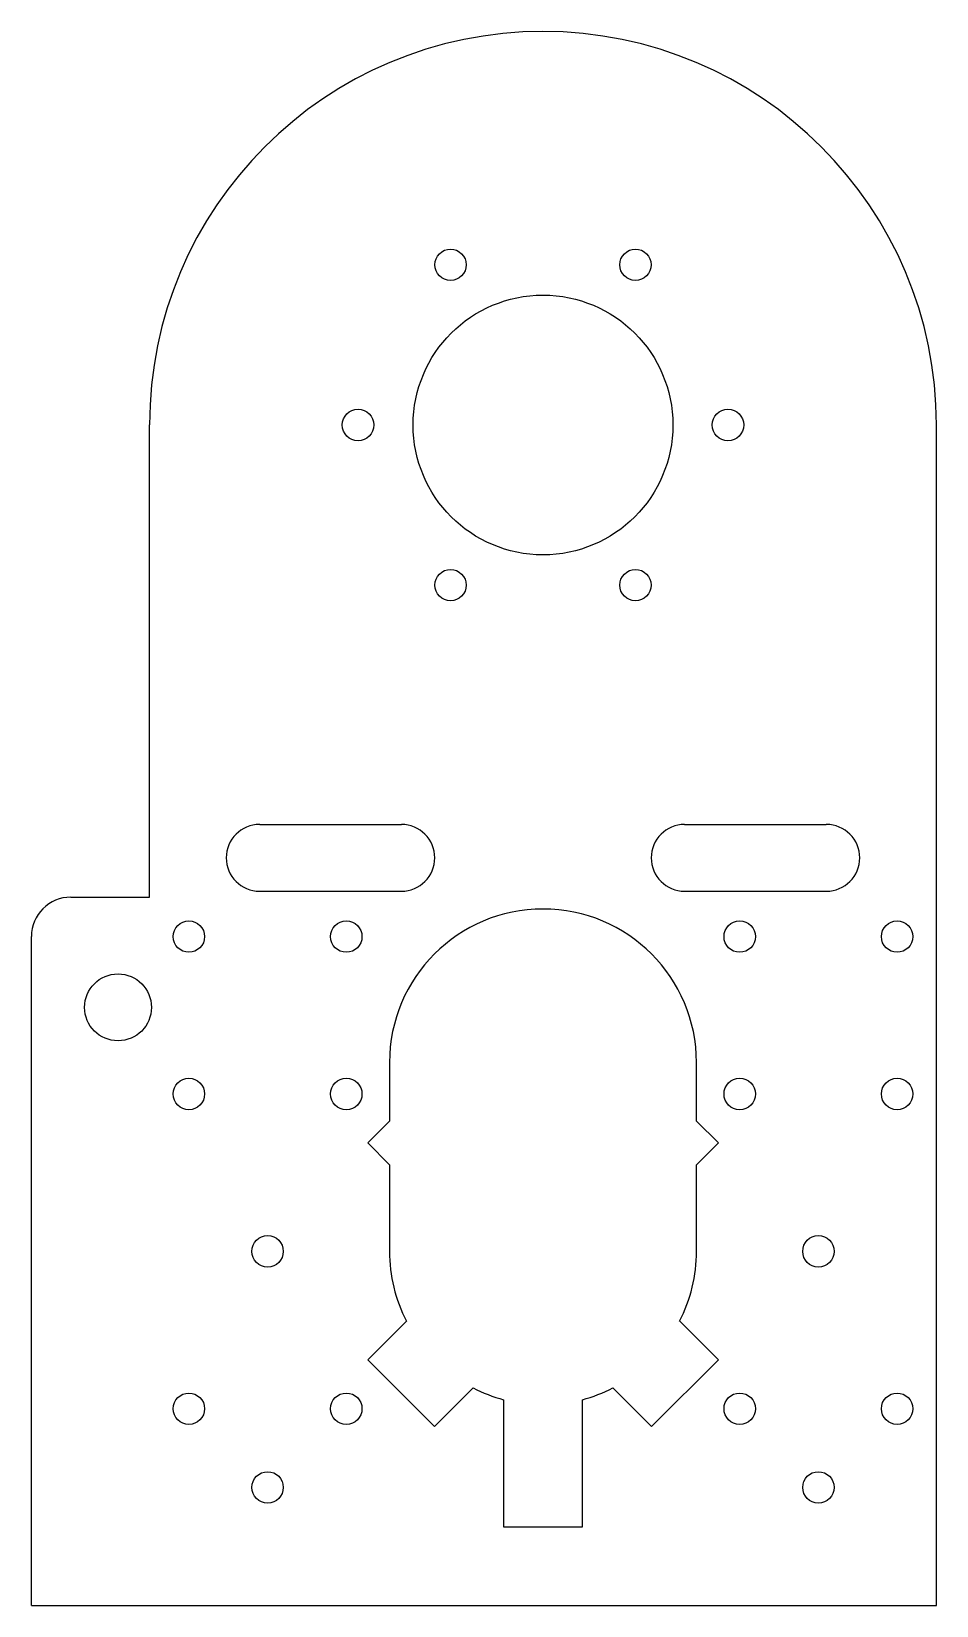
# Model space of a CAD drawing. Header units: millimetres. Extents: x -67 to 48, y -142 to 58.
import ezdxf

# ---------------------------------------------------------------- set-up
doc = ezdxf.new("R2010")
doc.units = ezdxf.units.MM

msp = doc.modelspace()

# ---------------------------------------------------------------- linework, layer by layer
at = {"color": 7, "linetype": 'Continuous', "lineweight": 25}
for p, q in [((-52.33, -51.88), (-52.33, 8.12)), ((47.67, -141.88), (47.67, 8.12)), ((-38.33, -42.63), (-20.33, -42.63)), ((15.67, -42.63), (33.67, -42.63)), ((-62.33, -51.88), (-52.33, -51.88)), ((-38.33, -51.13), (-20.33, -51.13)), ((15.67, -51.13), (33.67, -51.13)), ((-67.33, -141.88), (-67.33, -56.88)), ((-21.83, -72.88), (-21.83, -80.32)), ((17.17, -80.32), (17.17, -72.88)), ((-24.6, -83.09), (-21.83, -80.32)), ((17.17, -80.32), (19.95, -83.09)), ((-21.83, -85.87), (-24.6, -83.09)), ((17.17, -85.87), (19.95, -83.09)), ((-21.83, -85.87), (-21.83, -96.88)), ((17.17, -96.88), (17.17, -85.87)), ((-19.69, -105.76), (-24.6, -110.67)), ((15.04, -105.76), (19.95, -110.67)), ((-16.11, -119.15), (-24.6, -110.67)), ((19.95, -110.67), (11.46, -119.15)), ((-11.2, -114.24), (-16.11, -119.15)), ((-7.33, -115.73), (-7.33, -131.88)), ((2.67, -131.88), (2.67, -115.73)), ((6.55, -114.24), (11.46, -119.15)), ((-7.33, -131.88), (2.67, -131.88)), ((-67.33, -141.88), (47.67, -141.88))]:
    msp.add_line(p, q, dxfattribs=at)
for centre, radius in [((-14.08, 28.47), 2), ((9.42, 28.47), 2), ((-2.33, 8.12), 16.5), ((-25.83, 8.12), 2), ((21.17, 8.12), 2), ((-14.08, -12.23), 2), ((9.42, -12.23), 2), ((-47.33, -56.88), 2), ((-27.33, -56.88), 2), ((22.67, -56.88), 2), ((42.67, -56.88), 2), ((-56.33, -65.88), 4.25), ((-47.33, -76.88), 2), ((-27.33, -76.88), 2), ((22.67, -76.88), 2), ((42.67, -76.88), 2), ((-37.33, -96.88), 2), ((32.67, -96.88), 2), ((-47.33, -116.88), 2), ((-27.33, -116.88), 2), ((22.67, -116.88), 2), ((42.67, -116.88), 2), ((-37.33, -126.88), 2), ((32.67, -126.88), 2)]:
    msp.add_circle(centre, radius, dxfattribs=at)
for centre, radius, start, end in [((-2.33, 8.12), 50, 0, 180), ((-38.33, -46.88), 4.25, 90, 270), ((-20.33, -46.88), 4.25, 270, 90), ((15.67, -46.88), 4.25, 90, 270), ((33.67, -46.88), 4.25, 270, 90), ((-62.33, -56.88), 5, 90, 180), ((-2.33, -72.88), 19.5, 0, 180), ((-2.33, -96.88), 19.5, 180, 207.0798), ((-2.33, -96.88), 19.5, 332.9202, 0), ((-2.33, -96.88), 19.5, 242.9202, 255.1428), ((-2.33, -96.88), 19.5, 284.8572, 297.0798)]:
    msp.add_arc(centre, radius, start, end, dxfattribs=at)

doc.saveas('drawing.dxf')
